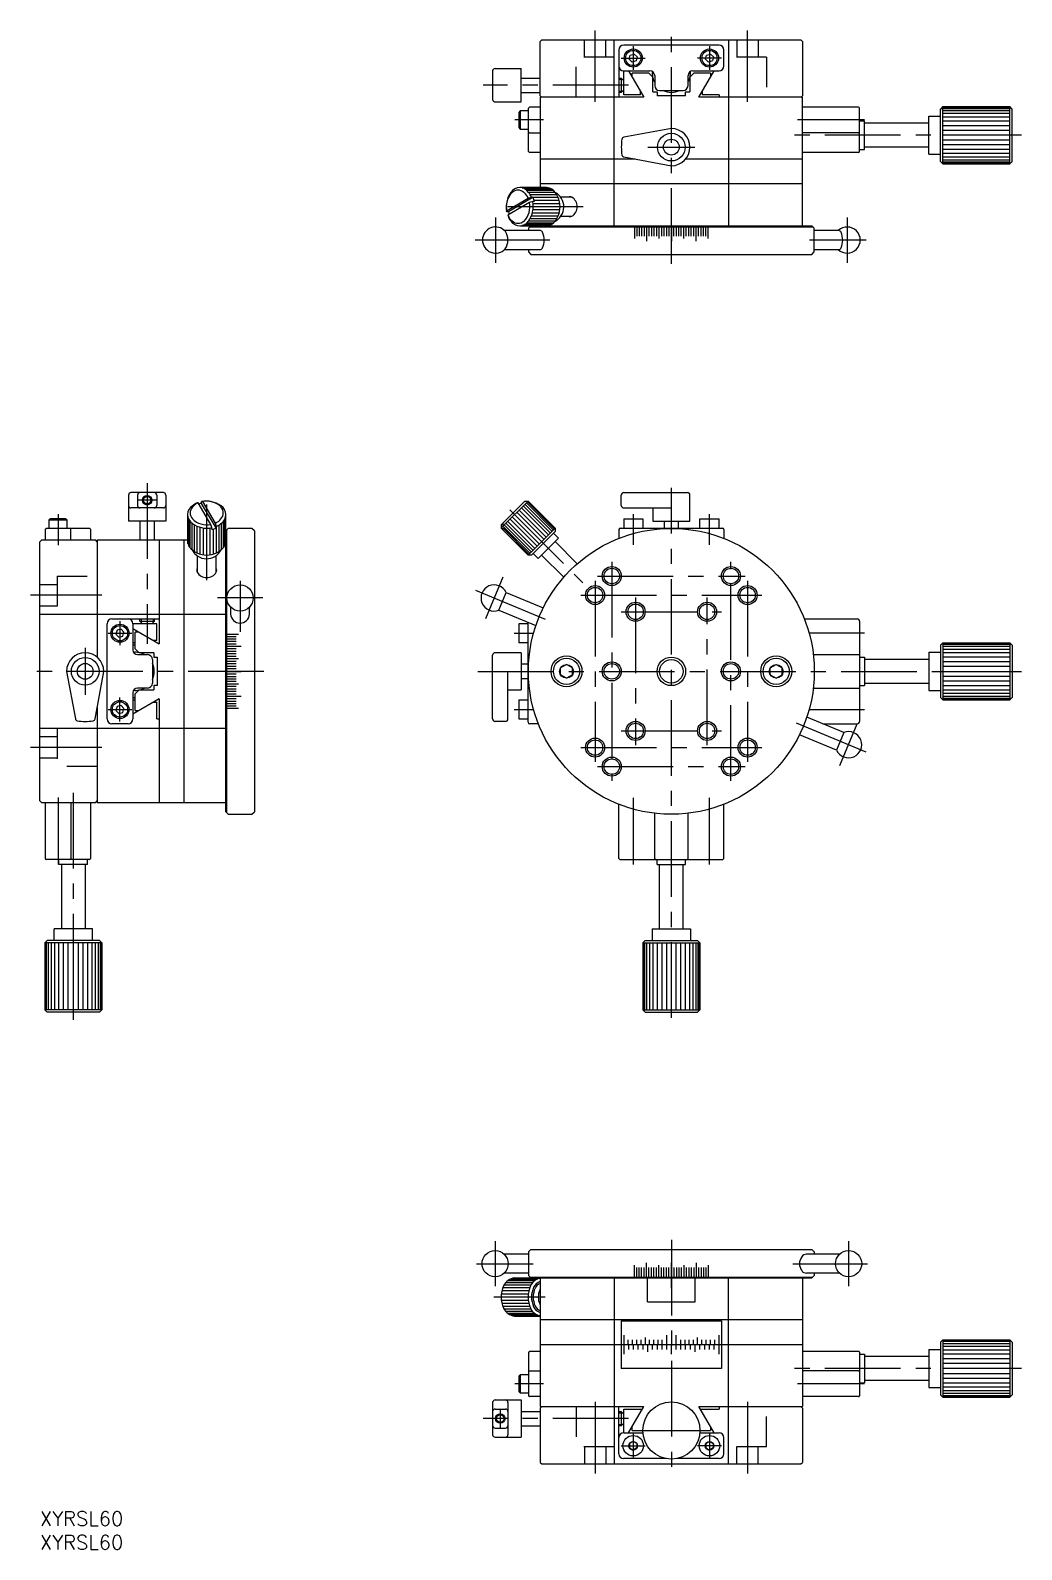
# Model space of a CAD drawing. Extents: x -2 to 464, y -8 to 311.
# Drawn here: x -2 to 206, y -8 to 310.8 of the extents above; entities that cross this region are included whole.
import ezdxf

# ---------------------------------------------------------------- set-up
doc = ezdxf.new("R2010")
doc.units = 0
doc.header["$LTSCALE"] = 0.5
doc.linetypes.add('CENTER', pattern=[50.8, 31.75, -6.35, 6.35, -6.35])
doc.linetypes.add('DASHED', pattern=[19.05, 12.7, -6.35])
for name, color, linetype in [('MSM_CENTER', 1, 'CENTER'), ('MSM_CONTINUOUS', 7, 'CONTINUOUS'), ('MSM_DASHED', 4, 'DASHED'), ('MSM_NARROW', 5, 'CONTINUOUS'), ('MSM_PART_NUMBER', 7, 'CONTINUOUS')]:
    doc.layers.add(name, color=color, linetype=linetype)
doc.styles.get("Standard").update_dxf_attribs({"font": 'txt.shx', "height": 3, "bigfont": 'bigfont.shx'})

# ---------------------------------------------------------------- blocks, each defined once
blk = doc.blocks.new('*U2')
at = {"layer": 'MSM_PART_NUMBER'}
blk.add_text('XYRSL60', height=3, dxfattribs=at).set_placement((0, -3))
blk = doc.blocks.new('*U3')
at = {"layer": 'MSM_PART_NUMBER'}
blk.add_text('XYRSL60', height=3, dxfattribs=at).set_placement((0, -8))

msp = doc.modelspace()

# ---------------------------------------------------------------- linework, layer by layer
at = {"layer": 'MSM_CENTER'}
for p, q in [((116.5, 295.8), (116.5, 310.8)), ((132.5, 261.8), (132.5, 310.8)), ((148.5, 295.8), (148.5, 310.8)), ((124.5, 307.5), (124.5, 302.5)), ((140.5, 307.5), (140.5, 302.5)), ((122, 305), (127, 305)), ((143, 305), (138, 305)), ((123.5, 299.3), (93, 299.3)), ((105.69, 292), (99.69, 292)), ((173, 292), (159, 292)), ((206, 288.8), (158, 288.8)), ((127.6, 286.3), (137.4, 286.3)), ((95.61, 271.55), (95.61, 262.05)), ((114.01, 273.8), (96.58, 273.8)), ((169.4, 271.55), (169.4, 262.05)), ((106.98, 266.8), (91.31, 266.8)), ((173.38, 266.8), (161.5, 266.8)), ((22.5, 215.8), (22.5, 182.09)), ((132.5, 103.6), (132.5, 214.8)), ((24.47, 212.2), (20.47, 212.2)), ((35, 195.46), (35, 213.28)), ((3.8, 209.27), (3.8, 202.8)), ((98.64, 210.16), (113.93, 194.87)), ((124.5, 209.3), (124.5, 202.83)), ((140.5, 202.83), (140.5, 209.3)), ((120, 199.3), (120, 153.3)), ((145, 153.3), (145, 199.3)), ((42, 195.27), (42, 184.57)), ((97.13, 196.09), (93.5, 187.31)), ((116.5, 195.3), (116.5, 157.3)), ((117, 196.3), (148, 196.3)), ((148.5, 195.3), (148.5, 157.3)), ((13, 192.3), (-2, 192.3)), ((46.75, 191.7), (37.25, 191.7)), ((91.38, 193.33), (106.93, 186.89)), ((113.5, 192.3), (151.5, 192.3)), ((125, 191.8), (125, 160.8)), ((140, 160.8), (140, 191.8)), ((122, 188.8), (143, 188.8)), ((16.8, 186.8), (16.8, 181.8)), ((14.3, 184.3), (19.3, 184.3)), ((99.5, 184.3), (103.5, 184.3)), ((173, 184.3), (161.5, 184.3)), ((9.5, 181.2), (9.5, 171.4)), ((47, 176.3), (-2, 176.3)), ((91.92, 176.3), (206, 176.3)), ((16.8, 165.8), (16.8, 170.8)), ((14.3, 168.3), (19.3, 168.3)), ((99.5, 168.3), (103.5, 168.3)), ((161.5, 168.3), (173, 168.3)), ((122, 163.8), (143, 163.8)), ((158.67, 165.46), (173.62, 159.27)), ((167.87, 156.51), (171.5, 165.29)), ((13, 160.3), (-2, 160.3)), ((113.5, 160.3), (151.5, 160.3)), ((117, 156.3), (148, 156.3)), ((7, 150.8), (7, 102.8)), ((3.8, 149.8), (3.8, 135.8)), ((124.5, 149.77), (124.5, 135.8)), ((140.5, 135.8), (140.5, 149.77)), ((95.52, 56.75), (95.52, 47.25)), ((132.5, 57), (132.5, 8)), ((169.69, 56.75), (169.69, 47.25)), ((91.62, 52), (103.5, 52)), ((158.02, 52), (173.69, 52)), ((106, 45), (95.24, 45)), ((206, 30), (158, 30)), ((105.69, 26.8), (99.69, 26.8)), ((173, 26.8), (159, 26.8)), ((116.5, 23), (116.5, 8)), ((148.5, 23), (148.5, 8)), ((123.5, 19.5), (93, 19.5)), ((96.6, 21.47), (96.6, 17.47)), ((124.5, 16.3), (124.5, 11.3)), ((125.5, 17), (139.75, 17)), ((140.5, 16.3), (140.5, 11.3)), ((122, 13.8), (127, 13.8)), ((143, 13.8), (138, 13.8))]:
    msp.add_line(p, q, dxfattribs=at)
at = {"layer": 'MSM_CONTINUOUS'}
for p, q in [((105.3, 308.8), (105, 308.5)), ((105, 297.1), (105, 308.5)), ((105.3, 308.8), (159.7, 308.8)), ((120.51, 269.8), (120.51, 308.8)), ((121.5, 306.7), (121.5, 296.8)), ((142.5, 307.7), (122.5, 307.7)), ((143.5, 303.3), (143.5, 306.7)), ((144.49, 308.8), (144.49, 269.8)), ((159.7, 308.8), (160, 308.5)), ((160, 308.5), (160, 297.1)), ((123.66, 304.78), (123.89, 305.62)), ((124.27, 304.16), (123.66, 304.78)), ((123.89, 305.62), (124.73, 305.84)), ((125.11, 304.38), (124.27, 304.16)), ((124.73, 305.84), (125.34, 305.22)), ((125.34, 305.22), (125.11, 304.38)), ((139.66, 304.78), (139.89, 305.62)), ((140.27, 304.16), (139.66, 304.78)), ((139.89, 305.62), (140.73, 305.84)), ((141.11, 304.38), (140.27, 304.16)), ((140.73, 305.84), (141.34, 305.22)), ((141.34, 305.22), (141.11, 304.38)), ((95, 302.3), (95, 296.3)), ((95.5, 302.8), (101, 302.8)), ((101, 295.8), (101, 302.8)), ((101, 300.8), (105, 300.8)), ((121.5, 300.8), (122, 300.8)), ((122, 300.8), (122.5, 300.3)), ((122, 300.8), (122, 297.8)), ((122.5, 302.3), (128, 302.3)), ((122.5, 297.3), (122.5, 302.3)), ((123.54, 302.3), (126.72, 296.8)), ((127.8, 301.8), (124.25, 301.8)), ((124.25, 301.07), (124.25, 301.8)), ((127.8, 301.8), (128.6, 301)), ((128.6, 297.9), (128.6, 301)), ((129, 301.3), (129, 299.2)), ((136, 299.2), (136, 301.3)), ((136.4, 301), (137.2, 301.8)), ((136.4, 301), (136.4, 297.9)), ((137, 302.3), (142.5, 302.3)), ((140.75, 301.8), (137.2, 301.8)), ((138.29, 296.8), (141.46, 302.3)), ((140.75, 301.8), (140.75, 301.07)), ((101, 297.8), (105, 297.8)), ((105, 297.1), (105.3, 296.8)), ((126.72, 296.8), (105, 296.8)), ((105, 296.8), (105, 277.8)), ((122, 297.8), (121.5, 297.8)), ((122.5, 298.3), (122, 297.8)), ((126, 297.3), (122.5, 297.3)), ((126, 297.3), (126, 298.04)), ((128.6, 297.9), (129.5, 297.9)), ((129.5, 297.9), (129.5, 297.1)), ((129.64, 297.1), (129.5, 297.19)), ((135.5, 297.1), (129.5, 297.1)), ((130, 298.2), (135, 298.2)), ((135.5, 297.19), (135.36, 297.1)), ((135.5, 297.9), (136.4, 297.9)), ((135.5, 297.1), (135.5, 297.9)), ((160, 296.8), (138.29, 296.8)), ((139, 298.04), (139, 297.3)), ((142.5, 297.3), (139, 297.3)), ((142.5, 297.3), (142.5, 296.8)), ((159.7, 296.8), (160, 297.1)), ((160, 269.8), (160, 296.8)), ((95.5, 295.8), (101, 295.8)), ((100.8, 293.9), (100.5, 293.6)), ((100.5, 293.6), (100.5, 290.4)), ((102.5, 293.9), (100.8, 293.9)), ((100.8, 293.9), (100.8, 290.1)), ((102.5, 294.5), (102.7, 294.7)), ((102.5, 285.4), (102.5, 294.5)), ((105, 294.7), (102.7, 294.7)), ((171.8, 294.7), (160, 294.7)), ((172, 285.4), (172, 294.5)), ((189.5, 294.8), (189, 294.3)), ((189, 283.3), (189, 294.3)), ((189.5, 282.8), (189.5, 294.8)), ((189.5, 294.8), (203.5, 294.8)), ((204, 294.3), (203.5, 294.8)), ((203.5, 282.8), (203.5, 294.8)), ((204, 283.3), (204, 294.3)), ((100.5, 290.4), (100.8, 290.1)), ((132.5, 290.2), (122.53, 288.36)), ((172, 291.8), (173, 291.8)), ((173, 285.8), (173, 291.8)), ((186.5, 291.3), (173, 291.3)), ((186.5, 292.8), (189, 292.8)), ((186.5, 284.8), (186.5, 292.8)), ((100.8, 290.1), (102.5, 290.1)), ((102.5, 289.5), (102.7, 289.3)), ((102.7, 289.3), (105, 289.3)), ((171.8, 289.3), (160, 289.3)), ((102.5, 285.4), (102.7, 285.2)), ((105, 285.2), (102.7, 285.2)), ((124.9, 283.8), (105, 283.8)), ((122.53, 284.24), (132.5, 282.4)), ((160, 283.8), (135.49, 283.8)), ((171.8, 285.2), (160, 285.2)), ((172, 285.8), (173, 285.8)), ((186.5, 286.3), (173, 286.3)), ((186.5, 284.8), (189, 284.8)), ((189, 283.3), (189.5, 282.8)), ((189.5, 282.8), (203.5, 282.8)), ((204, 283.3), (203.5, 282.8)), ((106.33, 277.8), (100.68, 277.8)), ((160, 278.6), (105, 278.6)), ((97.93, 272.92), (102.45, 275.6)), ((102.72, 274.68), (98.2, 272)), ((103.48, 275.8), (98.31, 272.73)), ((102.45, 275.6), (103.13, 275.8)), ((103.4, 274.87), (102.72, 274.68)), ((103.13, 275.8), (103.48, 275.8)), ((103.76, 274.87), (103.4, 274.87)), ((111.63, 275.8), (109.27, 275.8)), ((97.96, 272.73), (97.93, 272.92)), ((98.31, 272.73), (97.96, 272.73)), ((98.2, 272), (98.23, 271.8)), ((109.31, 271.8), (111.63, 271.8)), ((105.01, 268.8), (97.49, 268.8)), ((100.68, 269.8), (162, 269.8)), ((103, 269.8), (102.5, 269.3)), ((102.5, 269.3), (102.5, 268.8)), ((102.8, 269.6), (162.2, 269.6)), ((124.74, 269.6), (124.74, 267.1)), ((125.24, 269.6), (125.24, 267.6)), ((125.75, 269.6), (125.75, 267.6)), ((126.26, 269.6), (126.26, 267.6)), ((126.78, 269.6), (126.78, 267.6)), ((127.29, 269.6), (127.29, 266.6)), ((127.81, 269.6), (127.81, 267.6)), ((128.32, 269.6), (128.32, 267.6)), ((128.84, 269.6), (128.84, 267.6)), ((129.36, 269.6), (129.36, 267.6)), ((129.89, 269.6), (129.89, 267.1)), ((130.41, 269.6), (130.41, 267.6)), ((130.93, 269.6), (130.93, 267.6)), ((131.45, 269.6), (131.45, 267.6)), ((131.98, 269.6), (131.98, 267.6)), ((132.5, 269.6), (132.5, 266.6)), ((133.02, 267.6), (133.02, 269.6)), ((133.55, 267.6), (133.55, 269.6)), ((134.07, 267.6), (134.07, 269.6)), ((134.59, 267.6), (134.59, 269.6)), ((135.11, 267.1), (135.11, 269.6)), ((135.64, 267.6), (135.64, 269.6)), ((136.16, 267.6), (136.16, 269.6)), ((136.68, 267.6), (136.68, 269.6)), ((137.19, 267.6), (137.19, 269.6)), ((137.71, 266.6), (137.71, 269.6)), ((138.22, 267.6), (138.22, 269.6)), ((138.74, 267.6), (138.74, 269.6)), ((139.25, 267.6), (139.25, 269.6)), ((139.76, 267.6), (139.76, 269.6)), ((140.26, 267.1), (140.26, 269.6)), ((162.5, 269.3), (162, 269.8)), ((162.5, 264.3), (162.5, 269.3)), ((167.66, 268.8), (162.5, 268.8)), ((97.5, 264.8), (105.01, 264.8)), ((102.5, 264.8), (102.5, 264.3)), ((162.5, 264.8), (167.66, 264.8)), ((102.5, 264.3), (103, 263.8)), ((103, 263.8), (162, 263.8)), ((162, 263.8), (162.5, 264.3)), ((25.9, 213.8), (19.1, 213.8)), ((122.5, 213.8), (135.9, 213.8)), ((18.6, 213.3), (18.6, 207.8)), ((25.9, 210.6), (19.1, 210.6)), ((20.5, 213.3), (20.5, 211.1)), ((24.5, 213.3), (24.5, 211.1)), ((26.4, 213.3), (26.4, 207.8)), ((33.2, 211.66), (33, 211.63)), ((35.88, 207.14), (33.2, 211.66)), ((33.93, 211.9), (34.12, 211.93)), ((33.93, 211.55), (33.93, 211.9)), ((37, 206.38), (33.93, 211.55)), ((34.12, 211.93), (36.8, 207.41)), ((101.74, 212.01), (96.79, 207.06)), ((102.45, 212.01), (97.17, 206.73)), ((101.74, 212.01), (102.45, 212.01)), ((108.1, 206.35), (102.45, 212.01)), ((122, 211.1), (122, 213.3)), ((122.5, 210.6), (132.5, 210.6)), ((128.6, 210.6), (128.6, 207.8)), ((136.4, 207.8), (136.4, 213.3)), ((2.2, 208.3), (1.9, 208)), ((1.9, 208), (1.9, 206.3)), ((5.7, 208), (1.9, 208)), ((5.4, 208.3), (2.2, 208.3)), ((5.7, 208), (5.4, 208.3)), ((5.7, 206.3), (5.7, 208)), ((26.4, 207.8), (18.6, 207.8)), ((21, 207.8), (21, 203.8)), ((24, 207.8), (24, 203.8)), ((31, 209.18), (31, 203.53)), ((36.8, 207.41), (37, 206.73)), ((39, 146.8), (39, 209.18)), ((97.14, 207.41), (97.17, 206.73)), ((122.5, 208.3), (122.5, 206.33)), ((122.5, 208.3), (126.5, 208.3)), ((126.5, 208.3), (126.5, 206.33)), ((128.6, 207.8), (136.4, 207.8)), ((131, 207.8), (131, 206.33)), ((134, 206.33), (134, 207.8)), ((138.5, 206.33), (138.5, 208.3)), ((138.5, 208.3), (142.5, 208.3)), ((142.5, 206.33), (142.5, 208.3)), ((1.1, 206.1), (1.3, 206.3)), ((1.1, 206.1), (1.1, 203.8)), ((10.4, 206.3), (1.3, 206.3)), ((6.5, 206.1), (6.3, 206.3)), ((6.5, 203.8), (6.5, 206.1)), ((10.6, 206.1), (10.4, 206.3)), ((10.6, 206.1), (10.6, 203.8)), ((36.07, 206.46), (35.88, 207.14)), ((36.07, 206.1), (36.07, 206.46)), ((37, 206.73), (37, 206.38)), ((39.5, 206.3), (39, 205.8)), ((39.2, 146.6), (39.2, 206)), ((44.5, 206.3), (39.5, 206.3)), ((45, 205.8), (44.5, 206.3)), ((45, 205.8), (45, 146.8)), ((96.79, 207.06), (96.79, 206.35)), ((96.9, 206.46), (96.79, 206.35)), ((102.45, 200.7), (96.79, 206.35)), ((96.9, 206.46), (96.87, 207.14)), ((97.25, 206.1), (96.9, 206.46)), ((97.17, 206.73), (97.52, 206.38)), ((97.25, 206.1), (97.52, 206.38)), ((102.45, 200.7), (108.1, 206.35)), ((103.16, 200.7), (108.1, 205.64)), ((104.57, 199.99), (108.81, 204.23)), ((108.81, 204.23), (107.75, 205.29)), ((108.1, 206.35), (108.1, 205.64)), ((121.5, 206.03), (121.5, 204.21)), ((121.8, 206.33), (143.2, 206.33)), ((129, 206.33), (129, 206.1)), ((136, 206.33), (136, 206.1)), ((143.5, 206.03), (143.5, 204.21)), ((0.3, 203.8), (0, 203.5)), ((0, 149.1), (0, 203.5)), ((11.7, 203.8), (0.3, 203.8)), ((12, 203.5), (11.7, 203.8)), ((12, 203.8), (12, 179.29)), ((31, 203.8), (12, 203.8)), ((25, 203.8), (25, 182.08)), ((30.2, 203.8), (30.2, 148.8)), ((104.57, 199.99), (103.51, 201.05)), ((112.75, 198.88), (108.1, 203.52)), ((33, 200.55), (33, 197.1)), ((37, 197.13), (37, 200.59)), ((103.16, 200.7), (102.45, 200.7)), ((109.92, 196.05), (105.28, 200.7)), ((96.29, 189.13), (97.82, 192.83)), ((97.82, 192.83), (105.61, 189.6)), ((0, 188.29), (39, 188.29)), ((40, 189.82), (40, 188.31)), ((44, 188.31), (44, 189.82)), ((96.29, 189.13), (104.08, 185.91)), ((14.1, 166.3), (14.1, 186.3)), ((15.1, 187.3), (25, 187.3)), ((16.18, 184.91), (15.96, 184.07)), ((17.02, 185.14), (16.18, 184.91)), ((17.64, 184.53), (17.02, 185.14)), ((19.5, 186.3), (19.5, 180.8)), ((24.5, 186.3), (19.5, 186.3)), ((19.5, 185.26), (25, 182.08)), ((21, 186.8), (21, 187.3)), ((21.5, 186.3), (21, 186.8)), ((21, 186.8), (24, 186.8)), ((24, 186.8), (23.5, 186.3)), ((24, 187.3), (24, 186.8)), ((24.5, 182.8), (24.5, 186.3)), ((102.47, 186.3), (100.5, 186.3)), ((100.5, 186.3), (100.5, 182.3)), ((102.47, 165.6), (102.47, 186.57)), ((160.41, 187.3), (171.5, 187.3)), ((172, 186.8), (172, 165.8)), ((15.96, 184.07), (16.58, 183.46)), ((16.58, 183.46), (17.42, 183.69)), ((17.42, 183.69), (17.64, 184.53)), ((20, 182.3), (19.5, 182.28)), ((20, 181), (20, 184.55)), ((20.73, 184.55), (20, 184.55)), ((24.5, 182.8), (23.76, 182.8)), ((41.7, 184.06), (39.2, 184.06)), ((41.2, 183.56), (39.2, 183.56)), ((41.2, 183.05), (39.2, 183.05)), ((41.2, 182.54), (39.2, 182.54)), ((41.2, 182.02), (39.2, 182.02)), ((102.47, 182.3), (100.5, 182.3)), ((189, 181.8), (189.5, 182.3)), ((189, 181.8), (189, 170.8)), ((189.5, 182.3), (189.5, 170.3)), ((189.5, 182.3), (203.5, 182.3)), ((204, 181.8), (203.5, 182.3)), ((203.5, 182.3), (203.5, 170.3)), ((204, 181.8), (204, 170.8)), ((20, 181), (20.8, 180.2)), ((20.5, 179.8), (22.6, 179.8)), ((23.9, 180.2), (20.8, 180.2)), ((23.6, 178.8), (23.6, 173.8)), ((23.9, 180.2), (23.9, 179.3)), ((23.9, 179.3), (24.7, 179.3)), ((24.7, 179.16), (24.61, 179.3)), ((24.7, 173.3), (24.7, 179.3)), ((42.2, 181.51), (39.2, 181.51)), ((41.2, 180.99), (39.2, 180.99)), ((41.2, 180.48), (39.2, 180.48)), ((41.2, 179.96), (39.2, 179.96)), ((41.2, 179.44), (39.2, 179.44)), ((41.7, 178.91), (39.2, 178.91)), ((95, 166.3), (95, 179.7)), ((101, 180.2), (95.5, 180.2)), ((101, 180.2), (101, 172.4)), ((102.7, 179.8), (102.47, 179.8)), ((162.3, 179.8), (172, 179.8)), ((172, 179.3), (173, 179.3)), ((173, 179.3), (173, 173.3)), ((186.5, 178.8), (173, 178.8)), ((186.5, 180.3), (189, 180.3)), ((186.5, 180.3), (186.5, 172.3)), ((5.6, 176.3), (7.44, 166.33)), ((11.56, 166.33), (13.4, 176.3)), ((41.2, 178.39), (39.2, 178.39)), ((41.2, 177.87), (39.2, 177.87)), ((41.2, 177.35), (39.2, 177.35)), ((41.2, 176.82), (39.2, 176.82)), ((39.2, 176.3), (42.2, 176.3)), ((39.2, 175.78), (41.2, 175.78)), ((98.2, 166.3), (98.2, 176.3)), ((102.47, 177.8), (101, 177.8)), ((110.5, 177.74), (109.25, 177.02)), ((109.25, 175.58), (109.25, 177.02)), ((110.5, 174.86), (109.25, 175.58)), ((111.75, 177.02), (110.5, 177.74)), ((111.75, 175.58), (110.5, 174.86)), ((111.75, 175.58), (111.75, 177.02)), ((153.25, 177.02), (154.5, 177.74)), ((153.25, 175.58), (153.25, 177.02)), ((153.25, 175.58), (154.5, 174.86)), ((154.5, 177.74), (155.75, 177.02)), ((154.5, 174.86), (155.75, 175.58)), ((155.75, 175.58), (155.75, 177.02)), ((20.8, 172.4), (20, 171.6)), ((22.6, 172.8), (20.5, 172.8)), ((20.8, 172.4), (23.9, 172.4)), ((23.9, 173.3), (23.9, 172.4)), ((24.7, 173.3), (23.9, 173.3)), ((24.61, 173.3), (24.7, 173.44)), ((39.2, 175.25), (41.2, 175.25)), ((39.2, 174.73), (41.2, 174.73)), ((39.2, 174.21), (41.2, 174.21)), ((39.2, 173.69), (41.7, 173.69)), ((39.2, 173.16), (41.2, 173.16)), ((39.2, 172.64), (41.2, 172.64)), ((98.2, 172.4), (101, 172.4)), ((101, 174.8), (102.47, 174.8)), ((102.7, 172.8), (102.47, 172.8)), ((162.3, 172.8), (172, 172.8)), ((172, 173.3), (173, 173.3)), ((173, 173.8), (186.5, 173.8)), ((186.5, 172.3), (189, 172.3)), ((17.02, 169.14), (16.18, 168.91)), ((17.64, 168.53), (17.02, 169.14)), ((19.5, 171.8), (19.5, 166.3)), ((25, 170.51), (19.5, 167.34)), ((20, 168.05), (20, 171.6)), ((23.76, 169.8), (24.5, 169.8)), ((24.5, 166.3), (24.5, 169.8)), ((25, 170.51), (25, 148.8)), ((39.2, 172.12), (41.2, 172.12)), ((39.2, 171.61), (41.2, 171.61)), ((39.2, 171.09), (42.2, 171.09)), ((39.2, 170.58), (41.2, 170.58)), ((39.2, 170.06), (41.2, 170.06)), ((39.2, 169.55), (41.2, 169.55)), ((39.2, 169.04), (41.2, 169.04)), ((100.5, 170.3), (102.47, 170.3)), ((100.5, 170.3), (100.5, 166.3)), ((189.5, 170.3), (189, 170.8)), ((189.5, 170.3), (203.5, 170.3)), ((204, 170.8), (203.5, 170.3)), ((12, 168.7), (12, 148.8)), ((16.18, 168.91), (15.96, 168.07)), ((15.96, 168.07), (16.58, 167.46)), ((16.58, 167.46), (17.42, 167.69)), ((17.42, 167.69), (17.64, 168.53)), ((20, 168.05), (20.73, 168.05)), ((24.5, 166.3), (25, 166.3)), ((39.2, 168.54), (41.7, 168.54)), ((97.7, 165.8), (95.5, 165.8)), ((100.5, 166.3), (102.47, 166.3)), ((168.71, 163.47), (160.92, 166.69)), ((39, 164.31), (0, 164.31)), ((18.5, 165.3), (15.1, 165.3)), ((104.59, 165.3), (102.77, 165.3)), ((167.18, 159.77), (159.39, 163)), ((164.28, 165.3), (171.5, 165.3)), ((168.71, 163.47), (167.18, 159.77)), ((0, 149.1), (0.3, 148.8)), ((0.3, 148.8), (11.7, 148.8)), ((1.1, 148.8), (1.1, 137)), ((6.5, 148.8), (6.5, 137)), ((10.6, 148.8), (10.6, 137)), ((11.7, 148.8), (12, 149.1)), ((12, 148.8), (39, 148.8)), ((39, 146.8), (39.5, 146.3)), ((44.5, 146.3), (45, 146.8)), ((121.5, 137), (121.5, 148.39)), ((143.5, 137), (143.5, 148.39)), ((39.5, 146.3), (44.5, 146.3)), ((129, 137), (129, 146.5)), ((136, 137), (136, 146.5)), ((10.4, 136.8), (1.3, 136.8)), ((4, 135.8), (4, 136.8)), ((10, 135.8), (4, 135.8)), ((4.5, 135.8), (4.5, 122.3)), ((9.5, 135.8), (9.5, 122.3)), ((10, 135.8), (10, 136.8)), ((121.7, 136.8), (121.5, 137)), ((121.7, 136.8), (143.3, 136.8)), ((129.2, 136.8), (129, 137)), ((129.5, 135.8), (129.5, 136.8)), ((129.5, 135.8), (135.5, 135.8)), ((130, 122.3), (130, 135.8)), ((135, 122.3), (135, 135.8)), ((135.5, 135.8), (135.5, 136.8)), ((135.8, 136.8), (136, 137)), ((143.3, 136.8), (143.5, 137)), ((3, 119.8), (3, 122.3)), ((11, 122.3), (3, 122.3)), ((11, 119.8), (11, 122.3)), ((128.5, 122.3), (128.5, 119.8)), ((128.5, 122.3), (136.5, 122.3)), ((136.5, 122.3), (136.5, 119.8)), ((1.5, 119.8), (1, 119.3)), ((13, 119.3), (1, 119.3)), ((1, 119.3), (1, 105.3)), ((12.5, 119.8), (1.5, 119.8)), ((13, 119.3), (12.5, 119.8)), ((13, 119.3), (13, 105.3)), ((126.5, 119.3), (127, 119.8)), ((126.5, 119.3), (138.5, 119.3)), ((126.5, 119.3), (126.5, 105.3)), ((127, 119.8), (138, 119.8)), ((138, 119.8), (138.5, 119.3)), ((138.5, 119.3), (138.5, 105.3)), ((1, 105.3), (1.5, 104.8)), ((13, 105.3), (1, 105.3)), ((13, 105.3), (12.5, 104.8)), ((127, 104.8), (126.5, 105.3)), ((126.5, 105.3), (138.5, 105.3)), ((138, 104.8), (138.5, 105.3)), ((12.5, 104.8), (1.5, 104.8)), ((127, 104.8), (138, 104.8)), ((102.5, 54.5), (103, 55)), ((102.5, 54.5), (102.5, 49.5)), ((103, 55), (162, 55)), ((162, 55), (162.5, 54.5)), ((162.5, 54.5), (162.5, 54)), ((102.5, 54), (97.41, 54)), ((124.74, 49.2), (124.74, 51.7)), ((125.24, 49.2), (125.24, 51.2)), ((125.75, 49.2), (125.75, 51.2)), ((126.26, 49.2), (126.26, 51.2)), ((126.78, 49.2), (126.78, 51.2)), ((127.29, 49.2), (127.29, 52.2)), ((127.81, 49.2), (127.81, 51.2)), ((128.32, 49.2), (128.32, 51.2)), ((128.84, 49.2), (128.84, 51.2)), ((129.36, 49.2), (129.36, 51.2)), ((129.89, 49.2), (129.89, 51.7)), ((130.41, 49.2), (130.41, 51.2)), ((130.93, 49.2), (130.93, 51.2)), ((131.45, 49.2), (131.45, 51.2)), ((131.98, 49.2), (131.98, 51.2)), ((132.5, 49.2), (132.5, 52.2)), ((133.02, 51.2), (133.02, 49.2)), ((133.55, 51.2), (133.55, 49.2)), ((134.07, 51.2), (134.07, 49.2)), ((134.59, 51.2), (134.59, 49.2)), ((135.11, 51.7), (135.11, 49.2)), ((135.64, 51.2), (135.64, 49.2)), ((136.16, 51.2), (136.16, 49.2)), ((136.68, 51.2), (136.68, 49.2)), ((137.19, 51.2), (137.19, 49.2)), ((137.71, 52.2), (137.71, 49.2)), ((138.22, 51.2), (138.22, 49.2)), ((138.74, 51.2), (138.74, 49.2)), ((139.25, 51.2), (139.25, 49.2)), ((139.76, 51.2), (139.76, 49.2)), ((140.26, 51.7), (140.26, 49.2)), ((167.8, 54), (160.85, 54)), ((102.5, 50), (97.41, 50)), ((99.62, 49), (162, 49)), ((103, 49), (102.5, 49.5)), ((102.8, 49.2), (162.2, 49.2)), ((105, 49), (105, 22)), ((120.57, 10), (120.57, 49)), ((127.5, 44), (127.5, 49)), ((132.5, 46.89), (132.5, 49)), ((137.5, 44), (137.5, 49)), ((144.43, 49), (144.43, 10)), ((160, 49), (160, 22)), ((167.8, 50), (160.85, 50)), ((162, 49), (162.5, 49.5)), ((162.5, 50), (162.5, 49.5)), ((127.5, 44), (137.5, 44)), ((99.62, 41), (105, 41)), ((160, 40.2), (105, 40.2)), ((122, 40), (143, 40)), ((122, 40), (122, 30)), ((143, 40), (143, 30)), ((122.5, 37), (122.5, 33)), ((123.4, 36), (123.4, 35)), ((124.3, 36), (124.3, 35)), ((125.2, 36), (125.2, 35)), ((126.1, 36), (126.1, 35)), ((127, 36.5), (127, 35)), ((127.9, 35), (127.9, 36)), ((128.8, 35), (128.8, 36)), ((129.7, 35), (129.7, 36)), ((130.6, 35), (130.6, 36)), ((131.5, 37), (131.5, 34)), ((133.5, 34), (133.5, 37)), ((134.4, 36), (134.4, 35)), ((135.3, 36), (135.3, 35)), ((136.2, 36), (136.2, 35)), ((137.1, 36), (137.1, 35)), ((138, 35), (138, 36.5)), ((138.9, 35), (138.9, 36)), ((139.8, 35), (139.8, 36)), ((140.7, 35), (140.7, 36)), ((141.6, 35), (141.6, 36)), ((142.5, 33), (142.5, 37)), ((189, 35.5), (189.5, 36)), ((189, 35.5), (189, 24.5)), ((189.5, 36), (189.5, 24)), ((189.5, 36), (203.5, 36)), ((204, 35.5), (203.5, 36)), ((203.5, 36), (203.5, 24)), ((204, 35.5), (204, 24.5)), ((102.5, 33.4), (102.7, 33.6)), ((102.5, 33.4), (102.5, 24.3)), ((105, 33.6), (102.7, 33.6)), ((160, 35), (105, 35)), ((123.5, 35), (123.5, 34)), ((124.5, 35), (124.5, 34)), ((125.5, 35), (125.5, 34)), ((126.5, 35), (126.5, 34)), ((127.5, 35), (127.5, 33.5)), ((128.5, 35), (128.5, 34)), ((129.5, 35), (129.5, 34)), ((130.5, 35), (130.5, 34)), ((132.5, 33), (132.5, 35)), ((134.5, 34), (134.5, 35)), ((135.5, 34), (135.5, 35)), ((136.5, 34), (136.5, 35)), ((137.5, 33.5), (137.5, 35)), ((138.5, 34), (138.5, 35)), ((139.5, 34), (139.5, 35)), ((140.5, 34), (140.5, 35)), ((141.5, 34), (141.5, 35)), ((171.8, 33.6), (160, 33.6)), ((172, 33.4), (172, 24.3)), ((172, 33), (173, 33)), ((173, 33), (173, 27)), ((186.5, 32.5), (173, 32.5)), ((186.5, 34), (189, 34)), ((186.5, 34), (186.5, 26)), ((100.8, 28.7), (100.5, 28.4)), ((102.5, 28.7), (100.8, 28.7)), ((100.8, 28.7), (100.8, 24.9)), ((102.5, 29.3), (102.7, 29.5)), ((102.7, 29.5), (105, 29.5)), ((143, 30), (122, 30)), ((171.8, 29.5), (160, 29.5)), ((100.5, 28.4), (100.5, 25.2)), ((172, 27), (173, 27)), ((186.5, 27.5), (173, 27.5)), ((186.5, 26), (189, 26)), ((95, 22.9), (95, 16.1)), ((95.5, 23.4), (101, 23.4)), ((98.2, 22.9), (98.2, 16.1)), ((100.5, 25.2), (100.8, 24.9)), ((100.8, 24.9), (102.5, 24.9)), ((101, 23.4), (101, 15.6)), ((102.5, 24.3), (102.7, 24.1)), ((105, 24.1), (102.7, 24.1)), ((171.8, 24.1), (160, 24.1)), ((189.5, 24), (189, 24.5)), ((189.5, 24), (203.5, 24)), ((204, 24.5), (203.5, 24)), ((95.5, 21.5), (97.7, 21.5)), ((101, 21), (105, 21)), ((105, 22), (126.71, 22)), ((105.3, 22), (105, 21.7)), ((105, 21.7), (105, 10.3)), ((121.5, 12.1), (121.5, 22)), ((121.5, 21), (122, 21)), ((122, 21), (122.5, 20.5)), ((122, 21), (122, 18)), ((122.5, 21.5), (126.29, 21.5)), ((122.5, 16.5), (122.5, 21.5)), ((123.54, 16.5), (126.71, 22)), ((126.29, 21.5), (126.29, 21.26)), ((141.46, 16.5), (138.29, 22)), ((138.29, 22), (160, 22)), ((138.71, 21.26), (138.71, 21.5)), ((138.71, 21.5), (142.5, 21.5)), ((142.5, 22), (142.5, 21.5)), ((159.7, 22), (160, 21.7)), ((160, 21.7), (160, 10.3)), ((95.5, 17.5), (97.7, 17.5)), ((101, 18), (105, 18)), ((122, 18), (121.5, 18)), ((122.5, 18.5), (122, 18)), ((122.5, 16.5), (126.52, 16.5)), ((124.25, 17), (124.25, 17.74)), ((124.25, 17), (126.5, 17)), ((138.48, 16.5), (142.5, 16.5)), ((138.5, 17), (140.75, 17)), ((140.75, 17.74), (140.75, 17)), ((95.5, 15.6), (101, 15.6)), ((124.5, 14.7), (123.72, 14.25)), ((123.72, 14.25), (123.72, 13.35)), ((123.72, 13.35), (124.5, 12.9)), ((125.28, 14.25), (124.5, 14.7)), ((125.28, 13.35), (124.5, 12.9)), ((125.28, 14.25), (125.28, 13.35)), ((139.72, 14.25), (140.5, 14.7)), ((139.72, 14.25), (139.72, 13.35)), ((139.72, 13.35), (140.5, 12.9)), ((140.5, 14.7), (141.28, 14.25)), ((141.28, 13.35), (140.5, 12.9)), ((141.28, 14.25), (141.28, 13.35)), ((143.5, 12.1), (143.5, 15.5)), ((105, 10.3), (105.3, 10)), ((105.3, 10), (159.7, 10)), ((131.46, 11.1), (122.5, 11.1)), ((142.5, 11.1), (133.59, 11.1)), ((159.7, 10), (160, 10.3))]:
    msp.add_line(p, q, dxfattribs=at)
for centre, radius in [((124.5, 305), 1.9), ((124.5, 305), 1.6), ((140.5, 305), 1.9), ((140.5, 305), 1.6), ((132.5, 286.3), 2.9), ((132.5, 286.3), 1.65), ((22.5, 212.2), 0.783), ((132.5, 176.3), 30), ((120, 196.3), 1.62), ((145, 196.3), 1.62), ((42, 191.7), 2.75), ((116.5, 192.3), 1.62), ((148.5, 192.3), 1.62), ((125, 188.8), 1.62), ((140, 188.8), 1.62), ((16.8, 184.3), 1.9), ((16.8, 184.3), 1.6), ((9.5, 176.3), 2.9), ((110.5, 176.3), 3.25), ((110.5, 176.3), 2.75), ((132.5, 176.3), 2.46), ((154.5, 176.3), 3.25), ((154.5, 176.3), 2.75), ((9.5, 176.3), 1.65), ((110.5, 176.3), 1.44), ((120, 176.3), 1.62), ((145, 176.3), 1.62), ((154.5, 176.3), 1.44), ((16.8, 168.3), 1.9), ((16.8, 168.3), 1.6), ((125, 163.8), 1.62), ((140, 163.8), 1.62), ((116.5, 160.3), 1.62), ((148.5, 160.3), 1.62), ((120, 156.3), 1.62), ((145, 156.3), 1.62), ((95.52, 52), 2.75), ((169.69, 52), 2.75), ((132.5, 17), 6), ((96.6, 19.5), 0.783), ((124.5, 13.8), 2.15), ((140.5, 13.8), 2.15), ((124.5, 13.8), 0.9), ((140.5, 13.8), 0.9)]:
    msp.add_circle(centre, radius, dxfattribs=at)
for centre, radius, start, end in [((122.5, 306.7), 1, 90, 180), ((142.5, 306.7), 1, 0, 90), ((122.5, 303.3), 1, 180, 270), ((142.5, 303.3), 1, 270, 0), ((95.5, 302.3), 0.5, 90, 180), ((128, 301.3), 1, 0, 90), ((132.5, 301.8), 4, 174.8848, 191.2026), ((132.5, 301.8), 4, 192.7805, 208.955), ((137, 301.3), 1, 90, 180), ((132.5, 301.8), 4, 331.045, 347.1036), ((132.5, 301.8), 4, 348.8301, 5.1152), ((130, 299.2), 1, 180, 270), ((132.5, 301.8), 4, 244.1581, 295.8419), ((135, 299.2), 1, 270, 0), ((95.5, 296.3), 0.5, 180, 270), ((171.8, 294.5), 0.2, 0, 90), ((132.5, 286.3), 3.9, 270, 90), ((132.5, 286.3), 10.5, 170.9602, 189.0398), ((122.62, 287.87), 0.5, 100.4439, 170.9602), ((171.8, 289.5), 0.2, 270, 0), ((122.62, 284.73), 0.5, 189.0398, 259.5561), ((171.8, 285.4), 0.2, 270, 0), ((100.69, 275.57), 2.23, 33.5022, 146.4978), ((106.32, 275.68), 2.12, 58.525, 89.6875), ((104.36, 273.8), 4.8, 309.7296, 50.2704), ((103.08, 273.76), 5.23, 144.4857, 191.4551), ((102.27, 273.76), 4.42, 136.4632, 190.8933), ((100.32, 275.41), 1.87, 47.8197, 132.1803), ((99.62, 274.46), 3.05, 21.8885, 49.9393), ((98.55, 273.79), 4.26, 315.3613, 11.9953), ((98.38, 273.81), 5.13, 324.0239, 11.917), ((99.55, 274.38), 3.85, 21.5625, 38.8923), ((98.83, 273.91), 5.02, 11.0355, 22.0229), ((106.52, 273.77), 3.42, 296.0326, 62.4697), ((111.23, 275.07), 0.828, 61.515, 118.485), ((110.4, 273.8), 2.34, 301.4154, 58.5846), ((101.04, 273.14), 3.05, 201.8887, 229.9392), ((101.81, 273.22), 3.85, 201.5622, 218.8924), ((103.37, 273.72), 5.16, 191.1132, 197.7324), ((111.23, 272.53), 0.828, 241.515, 298.485), ((95.61, 266.8), 2.75, 41.3538, 317.904), ((94.75, 266.81), 3.44, 327.5031, 31.7547), ((100.68, 272.03), 2.23, 213.5022, 326.4978), ((100.33, 272.19), 1.87, 227.8194, 312.1806), ((104.91, 268.21), 0.6, 24.6027, 80.6079), ((101.76, 266.81), 4.05, 335.6615, 24.0953), ((106.32, 271.92), 2.12, 270.3125, 301.475), ((169.4, 266.8), 2.74, 226.7465, 133.1399), ((167.52, 268.15), 0.664, 25.2787, 77.8953), ((164.3, 266.8), 4.15, 336.708, 23.1376), ((104.91, 265.38), 0.589, 279.3591, 335.6142), ((167.56, 265.39), 0.602, 279.4376, 337.3906), ((19.1, 213.3), 0.5, 90, 180), ((21, 213.3), 0.5, 90, 180), ((24, 213.3), 0.5, 0, 90), ((25.9, 213.3), 0.5, 0, 90), ((122.5, 213.3), 0.5, 90, 180), ((135.9, 213.3), 0.5, 0, 90), ((19.1, 211.1), 0.5, 180, 270), ((21, 211.1), 0.5, 180, 270), ((24, 211.1), 0.5, 270, 0), ((25.9, 211.1), 0.5, 270, 0), ((33.23, 209.19), 2.23, 123.5022, 236.4978), ((33.39, 209.53), 1.87, 137.8194, 222.1806), ((34.34, 208.82), 3.05, 111.8887, 139.9392), ((34.42, 208.05), 3.85, 111.5622, 128.8924), ((34.92, 206.49), 5.16, 101.1132, 107.7324), ((34.96, 206.78), 5.23, 54.4857, 101.4551), ((34.96, 207.59), 4.42, 46.4632, 100.8933), ((36.77, 209.18), 2.23, 303.5022, 56.4978), ((36.61, 209.54), 1.87, 317.8197, 42.1803), ((122.5, 211.1), 0.5, 180, 270), ((34.99, 211.31), 4.26, 225.3613, 281.9953), ((35.01, 211.48), 5.13, 234.0239, 281.917), ((35.66, 210.24), 3.05, 291.8885, 319.9393), ((35.58, 210.31), 3.85, 291.5625, 308.8923), ((35.11, 211.03), 5.02, 281.0355, 292.0229), ((121.8, 206.03), 0.3, 90, 180), ((143.2, 206.03), 0.3, 0, 90), ((33.12, 203.55), 2.12, 180.3125, 211.475), ((35, 205.5), 4.8, 219.7296, 320.2704), ((34.97, 203.35), 3.42, 206.0326, 332.4697), ((36.88, 203.55), 2.12, 328.525, 359.6875), ((33.73, 197.49), 0.828, 151.515, 208.485), ((36.27, 197.49), 0.828, 331.515, 28.485), ((35, 198.32), 2.34, 211.4154, 328.5846), ((95.31, 191.7), 2.75, 24.1582, 290.8418), ((42, 188.43), 2, 183.56, 356.44), ((15.1, 186.3), 1, 90, 180), ((18.5, 186.3), 1, 0, 90), ((171.5, 186.8), 0.5, 0, 90), ((20, 176.3), 5.5, 90, 95.2159), ((9.5, 176.3), 3.9, 360, 180), ((20.5, 180.8), 1, 180, 270), ((20, 176.3), 4, 78.7974, 95.1152), ((20, 176.3), 4, 61.045, 77.2195), ((22.6, 178.8), 1, 0, 90), ((95.5, 179.7), 0.5, 90, 180), ((20, 176.3), 4, 334.1581, 25.8419), ((20.5, 171.8), 1, 90, 180), ((20, 176.3), 4, 264.8848, 281.1699), ((20, 176.3), 4, 282.8964, 298.955), ((22.6, 173.8), 1, 270, 0), ((20, 176.3), 5.5, 264.7836, 270.0004), ((20.04, 177.24), 6.94, 265.5437, 269.6761), ((7.93, 166.42), 0.5, 190.4439, 260.9602), ((9.5, 176.3), 10.5, 260.9602, 279.0398), ((11.07, 166.42), 0.5, 279.0398, 349.5561), ((15.1, 166.3), 1, 180, 270), ((18.5, 166.3), 1, 270, 0), ((95.5, 166.3), 0.5, 180, 270), ((97.7, 166.3), 0.5, 270, 0), ((171.5, 165.8), 0.5, 270, 0), ((102.77, 165.6), 0.3, 180, 270), ((169.69, 160.9), 2.75, 204.1582, 110.8418), ((1.3, 137), 0.2, 180, 270), ((6.3, 137), 0.2, 270, 0), ((10.4, 137), 0.2, 270, 0), ((161.93, 52), 2.54, 144.889, 215.111), ((160.9, 52.71), 1.29, 92.2254, 144.6488), ((99.9, 46.16), 2.86, 95.6439, 155.4877), ((105.54, 46.16), 2.86, 100.9659, 155.4877), ((105.54, 46.16), 2.14, 104.7362, 155.4877), ((105.54, 46.16), 1.78, 107.7446, 155.4877), ((160.9, 51.29), 1.29, 215.3512, 267.7746), ((102.43, 45), 5.64, 155.4877, 204.5123), ((108.08, 45), 5.64, 155.4877, 204.5123), ((108.08, 45), 4.92, 155.4877, 204.5123), ((108.08, 45), 4.57, 155.4877, 204.5123), ((108.08, 45), 3.51, 155.4877, 204.5123), ((105.54, 46.16), 0.724, 138.7255, 155.4877), ((99.9, 43.84), 2.86, 204.5123, 264.3561), ((105.54, 43.84), 2.86, 204.5123, 259.0341), ((105.54, 43.84), 2.14, 204.5123, 255.2638), ((105.54, 43.84), 1.78, 204.5123, 252.2554), ((105.54, 43.84), 0.724, 204.5123, 221.2745), ((171.8, 33.4), 0.2, 0, 90), ((171.8, 29.3), 0.2, 0, 90), ((95.5, 22.9), 0.5, 90, 180), ((97.7, 22.9), 0.5, 0, 90), ((171.8, 24.3), 0.2, 270, 0), ((95.5, 21), 0.5, 90, 180), ((97.7, 21), 0.5, 0, 90), ((95.5, 18), 0.5, 180, 270), ((95.5, 16.1), 0.5, 180, 270), ((97.7, 18), 0.5, 270, 0), ((97.7, 16.1), 0.5, 270, 0), ((122.5, 15.5), 1, 90, 180), ((142.5, 15.5), 1, 0, 90), ((122.5, 12.1), 1, 180, 270), ((142.5, 12.1), 1, 270, 0)]:
    msp.add_arc(centre, radius, start, end, dxfattribs=at)
at = {"layer": 'MSM_DASHED'}
for p, q in [((114.25, 305.2), (114.25, 308.8)), ((118.75, 305.2), (118.75, 308.8)), ((146.25, 308.8), (146.25, 305.2)), ((150.75, 308.8), (150.75, 305.2)), ((120.5, 305.2), (112.5, 305.2)), ((112.5, 296.8), (112.5, 305.2)), ((120.5, 296.8), (120.5, 305.2)), ((152.5, 305.2), (144.5, 305.2)), ((144.5, 305.2), (144.5, 296.8)), ((152.5, 305.2), (152.5, 296.8)), ((0, 194.55), (3.6, 194.55)), ((3.6, 196.3), (3.6, 188.3)), ((3.6, 196.3), (12, 196.3)), ((0, 190.05), (3.6, 190.05)), ((3.6, 188.3), (12, 188.3)), ((12, 164.3), (3.6, 164.3)), ((3.6, 164.3), (3.6, 156.3)), ((3.6, 162.55), (0, 162.55)), ((3.6, 158.05), (0, 158.05)), ((12, 156.3), (3.6, 156.3)), ((112.5, 22), (112.5, 13.6)), ((120.5, 22), (120.5, 13.6)), ((144.5, 13.6), (144.5, 22)), ((152.5, 13.6), (152.5, 22)), ((120.5, 13.6), (112.5, 13.6)), ((114.25, 13.6), (114.25, 10)), ((118.75, 13.6), (118.75, 10)), ((152.5, 13.6), (144.5, 13.6)), ((146.25, 10), (146.25, 13.6)), ((150.75, 10), (150.75, 13.6))]:
    msp.add_line(p, q, dxfattribs=at)
at = {"layer": 'MSM_NARROW'}
for p, q in [((121.5, 300.53), (122.27, 300.53)), ((121.5, 298.07), (122.27, 298.07)), ((189.5, 294.71), (203.5, 294.71)), ((189.5, 294.44), (203.5, 294.44)), ((189.5, 294), (203.5, 294)), ((189.5, 293.4), (203.5, 293.4)), ((189.5, 292.66), (203.5, 292.66)), ((189.5, 291.8), (203.5, 291.8)), ((189.5, 290.82), (203.5, 290.82)), ((189.5, 289.84), (203.5, 289.84)), ((203.5, 288.8), (189.5, 288.8)), ((203.5, 287.76), (189.5, 287.76)), ((203.5, 286.78), (189.5, 286.78)), ((203.5, 285.8), (189.5, 285.8)), ((203.5, 284.94), (189.5, 284.94)), ((203.5, 284.2), (189.5, 284.2)), ((203.5, 283.6), (189.5, 283.6)), ((203.5, 283.16), (189.5, 283.16)), ((203.5, 282.89), (189.5, 282.89)), ((101.2, 277.74), (106.82, 277.74)), ((101.69, 277.56), (107.3, 277.56)), ((102.14, 277.26), (107.67, 277.26)), ((102.5, 276.86), (108.05, 276.86)), ((102.85, 276.37), (108.4, 276.37)), ((103.13, 275.8), (108.72, 275.8)), ((103.47, 274.49), (109.1, 274.49)), ((103.69, 275.17), (108.95, 275.17)), ((108.4, 271.23), (102.82, 271.23)), ((108.72, 271.8), (103.1, 271.8)), ((108.95, 272.43), (103.33, 272.43)), ((109.1, 273.11), (103.47, 273.11)), ((109.15, 273.8), (103.52, 273.8)), ((106.82, 269.86), (101.19, 269.86)), ((107.3, 270.04), (101.68, 270.04)), ((107.67, 270.34), (102.13, 270.34)), ((108.05, 270.74), (102.49, 270.74)), ((101.03, 210.59), (106.69, 204.94)), ((101.44, 211), (107.09, 205.34)), ((101.79, 211.35), (107.44, 205.69)), ((102.07, 211.63), (107.73, 205.97)), ((102.28, 211.84), (107.93, 206.18)), ((31.06, 203.04), (31.06, 208.67)), ((31.24, 202.56), (31.24, 208.18)), ((31.54, 202.19), (31.54, 207.73)), ((31.94, 201.82), (31.94, 207.37)), ((38.06, 207.36), (38.06, 201.82)), ((38.46, 207.72), (38.46, 202.19)), ((38.76, 208.17), (38.76, 202.56)), ((38.94, 208.66), (38.94, 203.04)), ((103.46, 201.71), (97.8, 207.36)), ((103.86, 202.11), (98.21, 207.77)), ((104.31, 202.56), (98.65, 208.21)), ((104.79, 203.03), (99.13, 208.69)), ((105.28, 203.52), (99.97, 208.83)), ((100.11, 209.67), (105.77, 204.01)), ((100.59, 210.15), (106.24, 204.49)), ((32.43, 201.46), (32.43, 207.04)), ((33, 201.15), (33, 206.76)), ((33.63, 200.91), (33.63, 206.54)), ((34.31, 200.76), (34.31, 206.39)), ((35, 200.71), (35, 206.35)), ((35.69, 206.39), (35.69, 200.76)), ((36.37, 206.17), (36.37, 200.91)), ((37, 206.73), (37, 201.15)), ((37.57, 207.01), (37.57, 201.46)), ((102.83, 201.07), (97.17, 206.73)), ((102.62, 200.87), (97.32, 206.17)), ((103.11, 201.36), (97.45, 207.01)), ((21.27, 187.3), (21.27, 186.53)), ((23.73, 187.3), (23.73, 186.53)), ((203.5, 182.21), (189.5, 182.21)), ((203.5, 181.94), (189.5, 181.94)), ((203.5, 181.5), (189.5, 181.5)), ((203.5, 180.9), (189.5, 180.9)), ((203.5, 180.16), (189.5, 180.16)), ((203.5, 179.3), (189.5, 179.3)), ((203.5, 178.32), (189.5, 178.32)), ((203.5, 177.34), (189.5, 177.34)), ((189.5, 176.3), (203.5, 176.3)), ((189.5, 175.26), (203.5, 175.26)), ((189.5, 174.28), (203.5, 174.28)), ((189.5, 173.3), (203.5, 173.3)), ((189.5, 172.44), (203.5, 172.44)), ((189.5, 171.7), (203.5, 171.7)), ((189.5, 171.1), (203.5, 171.1)), ((189.5, 170.66), (203.5, 170.66)), ((189.5, 170.39), (203.5, 170.39)), ((1.09, 105.3), (1.09, 119.3)), ((1.36, 105.3), (1.36, 119.3)), ((1.8, 105.3), (1.8, 119.3)), ((2.4, 105.3), (2.4, 119.3)), ((3.14, 105.3), (3.14, 119.3)), ((4, 105.3), (4, 119.3)), ((4.98, 105.3), (4.98, 119.3)), ((5.96, 105.3), (5.96, 119.3)), ((7, 119.3), (7, 105.3)), ((8.04, 119.3), (8.04, 105.3)), ((9.02, 119.3), (9.02, 105.3)), ((10, 119.3), (10, 105.3)), ((10.86, 119.3), (10.86, 105.3)), ((11.6, 119.3), (11.6, 105.3)), ((12.2, 119.3), (12.2, 105.3)), ((12.64, 119.3), (12.64, 105.3)), ((12.91, 119.3), (12.91, 105.3)), ((126.59, 119.3), (126.59, 105.3)), ((126.86, 119.3), (126.86, 105.3)), ((127.3, 119.3), (127.3, 105.3)), ((127.9, 119.3), (127.9, 105.3)), ((128.64, 119.3), (128.64, 105.3)), ((129.5, 119.3), (129.5, 105.3)), ((130.48, 119.3), (130.48, 105.3)), ((131.46, 119.3), (131.46, 105.3)), ((132.5, 105.3), (132.5, 119.3)), ((133.54, 105.3), (133.54, 119.3)), ((134.52, 105.3), (134.52, 119.3)), ((135.5, 105.3), (135.5, 119.3)), ((136.36, 105.3), (136.36, 119.3)), ((137.1, 105.3), (137.1, 119.3)), ((137.7, 105.3), (137.7, 119.3)), ((138.14, 105.3), (138.14, 119.3)), ((138.41, 105.3), (138.41, 119.3)), ((97.77, 48.06), (103.42, 48.06)), ((98.22, 48.46), (103.86, 48.46)), ((98.72, 48.76), (104.36, 48.76)), ((99.25, 48.94), (104.89, 48.94)), ((102.43, 45), (96.79, 45)), ((96.83, 45.69), (102.48, 45.69)), ((96.96, 46.37), (102.6, 46.37)), ((97.16, 47), (102.8, 47)), ((97.42, 47.57), (103.06, 47.57)), ((102.48, 44.31), (96.83, 44.31)), ((102.6, 43.63), (96.96, 43.63)), ((102.8, 43), (97.16, 43)), ((103.06, 42.43), (97.42, 42.43)), ((103.42, 41.94), (97.77, 41.94)), ((103.86, 41.54), (98.22, 41.54)), ((104.36, 41.24), (98.72, 41.24)), ((104.89, 41.06), (99.25, 41.06)), ((203.5, 35.91), (189.5, 35.91)), ((203.5, 35.64), (189.5, 35.64)), ((203.5, 35.2), (189.5, 35.2)), ((203.5, 34.6), (189.5, 34.6)), ((203.5, 33.86), (189.5, 33.86)), ((203.5, 33), (189.5, 33)), ((203.5, 32.02), (189.5, 32.02)), ((203.5, 31.04), (189.5, 31.04)), ((203.5, 30), (189.5, 30)), ((189.5, 28.96), (203.5, 28.96)), ((189.5, 27.98), (203.5, 27.98)), ((189.5, 27), (203.5, 27)), ((189.5, 26.14), (203.5, 26.14)), ((189.5, 25.4), (203.5, 25.4)), ((189.5, 24.8), (203.5, 24.8)), ((189.5, 24.36), (203.5, 24.36)), ((189.5, 24.09), (203.5, 24.09)), ((121.5, 20.73), (122.27, 20.73)), ((121.5, 18.27), (122.27, 18.27))]:
    msp.add_line(p, q, dxfattribs=at)
for centre, radius in [((22.5, 212.2), 1), ((120, 196.3), 2), ((145, 196.3), 2), ((116.5, 192.3), 2), ((148.5, 192.3), 2), ((125, 188.8), 2), ((140, 188.8), 2), ((132.5, 176.3), 3), ((120, 176.3), 2), ((145, 176.3), 2), ((125, 163.8), 2), ((140, 163.8), 2), ((116.5, 160.3), 2), ((148.5, 160.3), 2), ((120, 156.3), 2), ((145, 156.3), 2), ((96.6, 19.5), 1)]:
    msp.add_circle(centre, radius, dxfattribs=at)

# ---------------------------------------------------------------- block references
at = {"layer": 'MSM_CONTINUOUS'}
for name in ['*U2', '*U3']:
    msp.add_blockref(name, (0, 0), dxfattribs=at)

doc.saveas('drawing.dxf')
